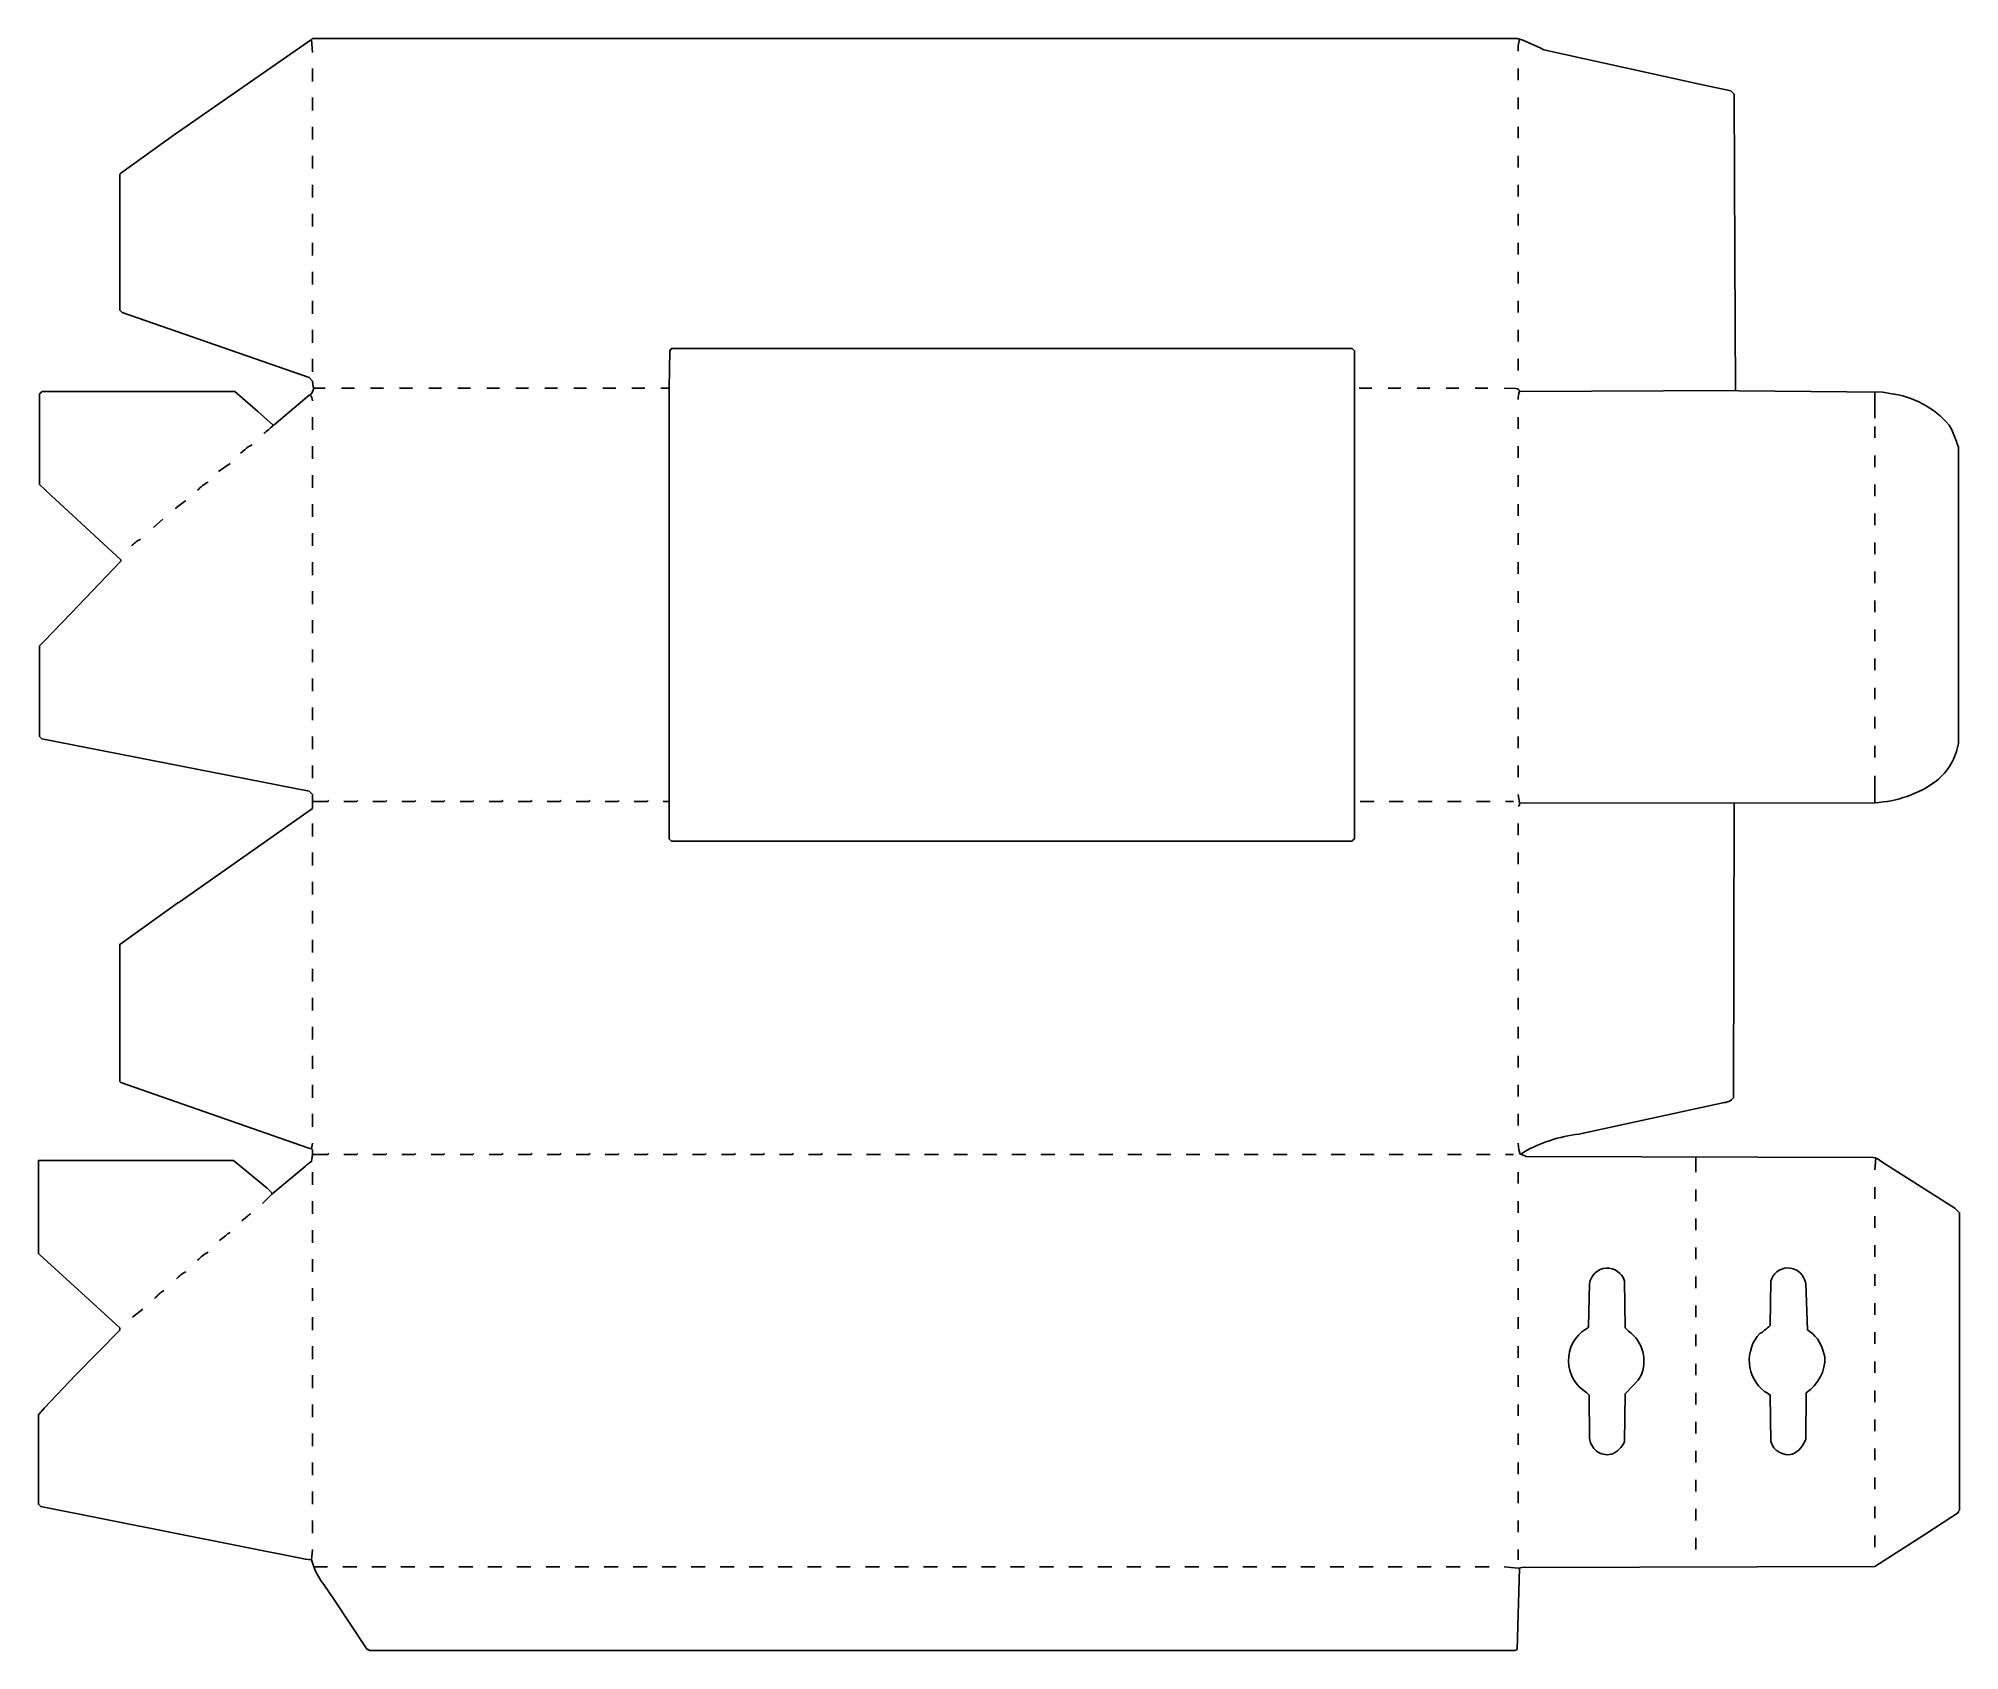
# Model space of a CAD drawing. Extents: x 85 to 1739, y 72 to 1460.
import ezdxf

# ---------------------------------------------------------------- set-up
doc = ezdxf.new("R2010")
doc.units = 0
doc.layers.get('0').update_dxf_attribs({"linetype": 'CONTINUOUS'})

msp = doc.modelspace()

# ---------------------------------------------------------------- linework, layer by layer
at = {"color": 250, "linetype": 'CONTINUOUS'}
for points in [[(279, 1120, 0.071068), (287, 1127), (287.9, 1127.2), (318.1, 1152.8), (319, 1153, 0.151606), (322, 1159), (321.405405, 1160.067568), (321, 1165), (318, 1168), (157, 1224), (155, 1226), (155, 1343), (156, 1344), (202, 1377), (320, 1459), (321, 1460), (1358, 1460), (1362.923077, 1458.615385), (1377.9, 1451.8), (1381.1, 1450.2), (1502.088235, 1423.352941), (1511.088235, 1421.352941), (1542, 1415), (1545, 1412), (1545.50431, 1272.995763), (1546, 1157)], [(1359, 1449, -0.088179), (1360, 1459)], [(1360, 802), (1541.997283, 801.502747), (1666, 802, 0.148239), (1719.1, 820.8, 0.185064), (1738, 853), (1738, 1108), (1736.647059, 1111.911765), (1736.352941, 1113.088235), (1732.2, 1123.1), (1730, 1127, 0.186589), (1679.076923, 1154.384615), (1673.067568, 1155.405405), (1549.003999, 1156.495935), (1546, 1157), (1360, 1156, 0.415393), (1356.959016, 1158.54918), (1347, 1159)], [(321, 1148, 0.165541), (319, 1153)], [(259, 1103), (263, 1106, -0.149737), (269, 1110)], [(222, 1071, -0.098843), (231, 1078)], [(203, 1055, -0.070414), (212, 1062)], [(165, 1023, -0.072465), (173, 1029)], [(1362, 499), (1362, 500), (1363.9, 501.2, -0.101362), (1411.076923, 516.615385), (1535.088235, 543.647059, 0.21302), (1544.501976, 548.001961), (1545, 801)], [(278, 457), (286, 465), (315, 489, -0.083767), (320, 493), (321, 499), (321, 503), (320, 504), (321, 509)], [(1347, 144), (1359, 143), (1362.001634, 143.501645), (1665.998366, 144.498355), (1706, 170), (1710.9, 173.2), (1738, 191), (1738.2, 191.9), (1739, 193), (1739, 449), (1735, 453), (1673.846154, 491.769231), (1670.153846, 494.230769, 0.11853), (1664.998339, 496.501672), (1366.001661, 497.498328), (1362, 499), (1360.692308, 499.461538), (1359.42, 503.06), (1359, 509)], [(260, 442), (265, 446, -0.184026), (268, 448)], [(241, 425), (246, 429, -0.150174), (250, 432)], [(222, 408, -0.070414), (231, 415)], [(204, 392, -0.137915), (212, 398)], [(1439, 241, 0.212398), (1450.512181, 252.011615), (1451, 293), (1452, 294), (1462.2, 304.9), (1464.2, 307.9, 0.365201), (1454, 347), (1451, 350), (1450.512485, 389.988109, 0.81872), (1420.486505, 387.987197), (1419.513495, 351.012803, -0.241294), (1417.1, 348.8, 0.557623), (1418, 294), (1420, 292), (1420.486505, 255.012803, 0.456796), (1439, 241)], [(1595, 241, 0.215429), (1606.512485, 254.011891), (1607, 294, 0.261702), (1623, 325), (1621.615385, 329.923077, 0.192054), (1607.997506, 348.049875), (1606.512485, 387.988109), (1605.7, 390.9, 0.753689), (1576.486859, 389.987516), (1576, 352, -0.09902), (1571, 348, -0.162278), (1567, 345, 0.437339), (1571, 295, -0.078461), (1576, 292), (1576.487515, 252.011891, 0.393567), (1595, 241)], [(185, 375, -0.071068), (193, 382)], [(321, 159), (320, 150), (322, 144, 0.067406), (331.230769, 128.153846), (339.230769, 116.153846), (368, 73), (368.9, 72.8), (370, 72), (1356, 72), (1358.000864, 73.029386), (1360, 143)]]:
    msp.add_lwpolyline(points, format="xyb", dxfattribs=at)
for points in [[(321, 1448), (320, 1459)], [(321, 1423), (321, 1434)], [(1359, 1424), (1359, 1434)], [(321, 1398), (321, 1409)], [(1359, 1399), (1359, 1409)], [(321, 1373), (321, 1384)], [(1359, 1374), (1359, 1384)], [(321, 1348), (321, 1359)], [(1359, 1349), (1359, 1359)], [(321, 1323), (321, 1334)], [(1359, 1324), (1359, 1334)], [(321, 1298), (321, 1309)], [(1359, 1299), (1359, 1309)], [(321, 1273), (321, 1284)], [(1359, 1274), (1359, 1284)], [(321, 1248), (321, 1259)], [(1359, 1249), (1359, 1259)], [(321, 1223), (321, 1234)], [(1359, 1224), (1359, 1234)], [(321, 1198), (321, 1209)], [(1359, 1199), (1359, 1209)], [(321, 1173), (321, 1184)], [(1359, 1174), (1359, 1184)], [(322, 1159), (332, 1159)], [(346, 1159), (357, 1159)], [(371, 1159), (382, 1159)], [(396, 1159), (407, 1159)], [(421, 1159), (432, 1159)], [(446, 1159), (457, 1159)], [(471, 1159), (482, 1159)], [(496, 1159), (507, 1159)], [(521, 1159), (532, 1159)], [(546, 1159), (557, 1159)], [(571, 1159), (582, 1159)], [(596, 1159), (607, 1159)], [(621, 1159), (628, 1159)], [(1222, 1159), (1233, 1159)], [(1247, 1159), (1258, 1159)], [(1272, 1159), (1283, 1159)], [(1297, 1159), (1308, 1159)], [(1322, 1159), (1333, 1159)], [(320, 504), (316.9, 504.7), (156, 561), (155, 562), (155, 680), (205.1, 715.8), (205.9, 716.2), (321, 797), (321, 803), (321, 809), (318, 812), (88, 857), (86, 859), (86, 937), (90, 941), (113, 965), (156, 1010), (156, 1011), (95.771698, 1066.750943), (86, 1076), (86, 1154), (87, 1155), (88, 1156), (254, 1156), (273.788235, 1138.752941), (287, 1127)], [(1666, 1133), (1666, 1156)], [(321, 1123), (321, 1134)], [(1359, 1124), (1359, 1134)], [(1666, 1116), (1666, 1126)], [(321, 1098), (321, 1109)], [(1359, 1099), (1359, 1109)], [(240, 1087), (250, 1094)], [(1666, 1091), (1666, 1101)], [(321, 1073), (321, 1084)], [(1359, 1074), (1359, 1084)], [(1666, 1066), (1666, 1076)], [(321, 1048), (321, 1059)], [(1359, 1049), (1359, 1059)], [(184, 1039), (192, 1046)], [(1666, 1041), (1666, 1051)], [(321, 1023), (321, 1034)], [(1359, 1024), (1359, 1034)], [(1666, 1016), (1666, 1026)], [(321, 998), (321, 1009)], [(1359, 999), (1359, 1009)], [(1666, 991), (1666, 1001)], [(321, 973), (321, 984)], [(1359, 974), (1359, 984)], [(1666, 966), (1666, 976)], [(321, 948), (321, 959)], [(1359, 949), (1359, 959)], [(1666, 941), (1666, 951)], [(321, 923), (321, 934)], [(1359, 924), (1359, 934)], [(1666, 916), (1666, 926)], [(321, 898), (321, 909)], [(1359, 899), (1359, 909)], [(1666, 891), (1666, 901)], [(321, 873), (321, 884)], [(1359, 874), (1359, 884)], [(1666, 866), (1666, 876)], [(321, 848), (321, 859)], [(1359, 849), (1359, 859)], [(1666, 841), (1666, 851)], [(321, 823), (321, 834)], [(1359, 824), (1359, 834)], [(1666, 802), (1666, 825)], [(321, 773), (321, 784)], [(1359, 774), (1359, 784)], [(321, 748), (321, 759)], [(1359, 749), (1359, 759)], [(321, 723), (321, 734)], [(1359, 724), (1359, 734)], [(321, 698), (321, 709)], [(1359, 699), (1359, 709)], [(321, 673), (321, 684)], [(1359, 674), (1359, 684)], [(321, 648), (321, 659)], [(1359, 649), (1359, 659)], [(321, 623), (321, 634)], [(1359, 624), (1359, 634)], [(321, 598), (321, 609)], [(1359, 599), (1359, 609)], [(321, 573), (321, 584)], [(1359, 574), (1359, 584)], [(321, 548), (321, 559)], [(1359, 549), (1359, 559)], [(321, 523), (321, 534)], [(1359, 524), (1359, 534)], [(1512, 484), (1512, 497)], [(320, 150), (314.923077, 150.615385), (87, 196), (85, 198), (85, 275), (90.2, 280.9), (117, 309), (155, 348), (155, 350), (86, 413), (85, 414), (85, 494), (253, 494), (282, 470), (286, 466), (286, 465)], [(321, 473), (321, 484)], [(1359, 474), (1359, 484)], [(1666, 486), (1667, 496)], [(1512, 459), (1512, 469)], [(1666, 461), (1666, 471)], [(321, 448), (321, 459)], [(1359, 449), (1359, 459)], [(321, 423), (321, 434)], [(1359, 424), (1359, 434)], [(1512, 434), (1512, 444)], [(1666, 436), (1666, 446)], [(1512, 409), (1512, 419)], [(1666, 411), (1666, 421)], [(321, 398), (321, 409)], [(1359, 399), (1359, 409)], [(321, 373), (321, 384)], [(1359, 374), (1359, 384)], [(1512, 384), (1512, 394)], [(1666, 386), (1666, 396)], [(166, 359), (175, 366)], [(1512, 359), (1512, 369)], [(1666, 361), (1666, 371)], [(321, 348), (321, 359)], [(1359, 349), (1359, 359)], [(321, 323), (321, 334)], [(1359, 324), (1359, 334)], [(1512, 334), (1512, 344)], [(1666, 336), (1666, 346)], [(1512, 309), (1512, 319)], [(1666, 311), (1666, 321)], [(321, 298), (321, 309)], [(1359, 299), (1359, 309)], [(321, 273), (321, 284)], [(1359, 274), (1359, 284)], [(1512, 284), (1512, 294)], [(1666, 286), (1666, 296)], [(1512, 259), (1512, 269)], [(1666, 261), (1666, 271)], [(321, 248), (321, 259)], [(1359, 249), (1359, 259)], [(321, 223), (321, 234)], [(1359, 224), (1359, 234)], [(1512, 234), (1512, 244)], [(1666, 236), (1666, 246)], [(1512, 209), (1512, 219)], [(1666, 211), (1666, 221)], [(321, 198), (321, 209)], [(1359, 199), (1359, 209)], [(321, 173), (321, 184)], [(1359, 174), (1359, 184)], [(1512, 184), (1512, 194)], [(1666, 186), (1666, 196)], [(1512, 159), (1512, 169)], [(1666, 161), (1666, 171)], [(1359, 150), (1359, 159)], [(322, 144), (334, 144)], [(347, 144), (359, 144)], [(372, 144), (384, 144)], [(397, 144), (409, 144)], [(422, 144), (434, 144)], [(447, 144), (459, 144)], [(472, 144), (484, 144)], [(497, 144), (509, 144)], [(522, 144), (534, 144)], [(547, 144), (559, 144)], [(572, 144), (584, 144)], [(597, 144), (609, 144)], [(622, 144), (634, 144)], [(647, 144), (659, 144)], [(672, 144), (684, 144)], [(697, 144), (709, 144)], [(722, 144), (734, 144)], [(747, 144), (759, 144)], [(772, 144), (784, 144)], [(797, 144), (809, 144)], [(822, 144), (834, 144)], [(847, 144), (859, 144)], [(872, 144), (884, 144)], [(897, 144), (909, 144)], [(922, 144), (934, 144)], [(947, 144), (959, 144)], [(972, 144), (984, 144)], [(997, 144), (1009, 144)], [(1022, 144), (1034, 144)], [(1047, 144), (1059, 144)], [(1072, 144), (1084, 144)], [(1097, 144), (1109, 144)], [(1122, 144), (1134, 144)], [(1147, 144), (1159, 144)], [(1172, 144), (1184, 144)], [(1197, 144), (1209, 144)], [(1222, 144), (1234, 144)], [(1247, 144), (1259, 144)], [(1272, 144), (1284, 144)], [(1297, 144), (1309, 144)], [(1322, 144), (1334, 144)]]:
    msp.add_lwpolyline(points, dxfattribs=at)
at = {"color": 27, "linetype": 'CONTINUOUS'}
msp.add_lwpolyline([(1216, 769), (1217, 770), (1218, 771), (1218, 1191), (1216, 1193), (630, 1193), (628.484404, 1190.985321), (628, 1159), (628, 803), (628, 771), (630, 769), (1216, 769)], dxfattribs=at)
msp.add_lwpolyline([(1359, 1149, -0.070182), (1360, 1156)], format="xyb", dxfattribs=at)
at = {"color": 251, "linetype": 'CONTINUOUS'}
for points in [[(321, 803), (334, 803), (335, 804)], [(623, 803), (628, 803)], [(1223, 803), (1235, 803)], [(1248, 803), (1260, 803)], [(1273, 803), (1285, 803)], [(1298, 803), (1310, 803)], [(1323, 803), (1335, 803)], [(1348, 803), (1355, 803)], [(321, 499), (334, 499), (335, 500)], [(773, 499), (785, 499)], [(798, 499), (810, 499)], [(823, 499), (835, 499)], [(848, 499), (860, 499)], [(873, 499), (885, 499)], [(898, 499), (910, 499)], [(923, 499), (935, 499)], [(948, 499), (960, 499)], [(973, 499), (985, 499)], [(998, 499), (1010, 499)], [(1023, 499), (1035, 499)], [(1048, 499), (1060, 499)], [(1073, 499), (1085, 499)], [(1098, 499), (1110, 499)], [(1123, 499), (1135, 499)], [(1148, 499), (1160, 499)], [(1173, 499), (1185, 499)], [(1198, 499), (1210, 499)], [(1223, 499), (1235, 499)], [(1248, 499), (1260, 499)], [(1273, 499), (1285, 499)], [(1298, 499), (1310, 499)], [(1323, 499), (1335, 499)], [(1348, 499), (1355, 499)]]:
    msp.add_lwpolyline(points, dxfattribs=at)
at = {"color": 252, "linetype": 'CONTINUOUS'}
for points in [[(348, 803), (359, 803), (360, 804)], [(373, 803), (384, 803), (385, 804)], [(398, 803), (409, 803), (410, 804)], [(423, 803), (434, 803), (435, 804)], [(448, 803), (459, 803), (460, 804)], [(473, 803), (484, 803), (485, 804)], [(498, 803), (509, 803), (510, 804)], [(523, 803), (534, 803), (535, 804)], [(548, 803), (559, 803), (560, 804)], [(573, 803), (584, 803), (585, 804)], [(598, 803), (609, 803), (610, 804)], [(348, 499), (359, 499), (360, 500)], [(373, 499), (384, 499), (385, 500)], [(398, 499), (409, 499), (410, 500)], [(423, 499), (434, 499), (435, 500)], [(448, 499), (459, 499), (460, 500)], [(473, 499), (484, 499), (485, 500)], [(498, 499), (509, 499), (510, 500)], [(523, 499), (534, 499), (535, 500)], [(548, 499), (559, 499), (560, 500)], [(573, 499), (584, 499), (585, 500)], [(598, 499), (609, 499), (610, 500)], [(623, 499), (634, 499), (635, 500)], [(648, 499), (659, 499), (660, 500)], [(673, 499), (684, 499), (685, 500)], [(698, 499), (709, 499), (710, 500)], [(723, 499), (734, 499), (735, 500)], [(748, 499), (759, 499), (760, 500)]]:
    msp.add_lwpolyline(points, dxfattribs=at)
at = {"color": 197, "linetype": 'CONTINUOUS'}
msp.add_lwpolyline([(1359, 799), (1360, 800), (1360, 802), (1359, 809)], dxfattribs=at)

doc.saveas('drawing.dxf')
